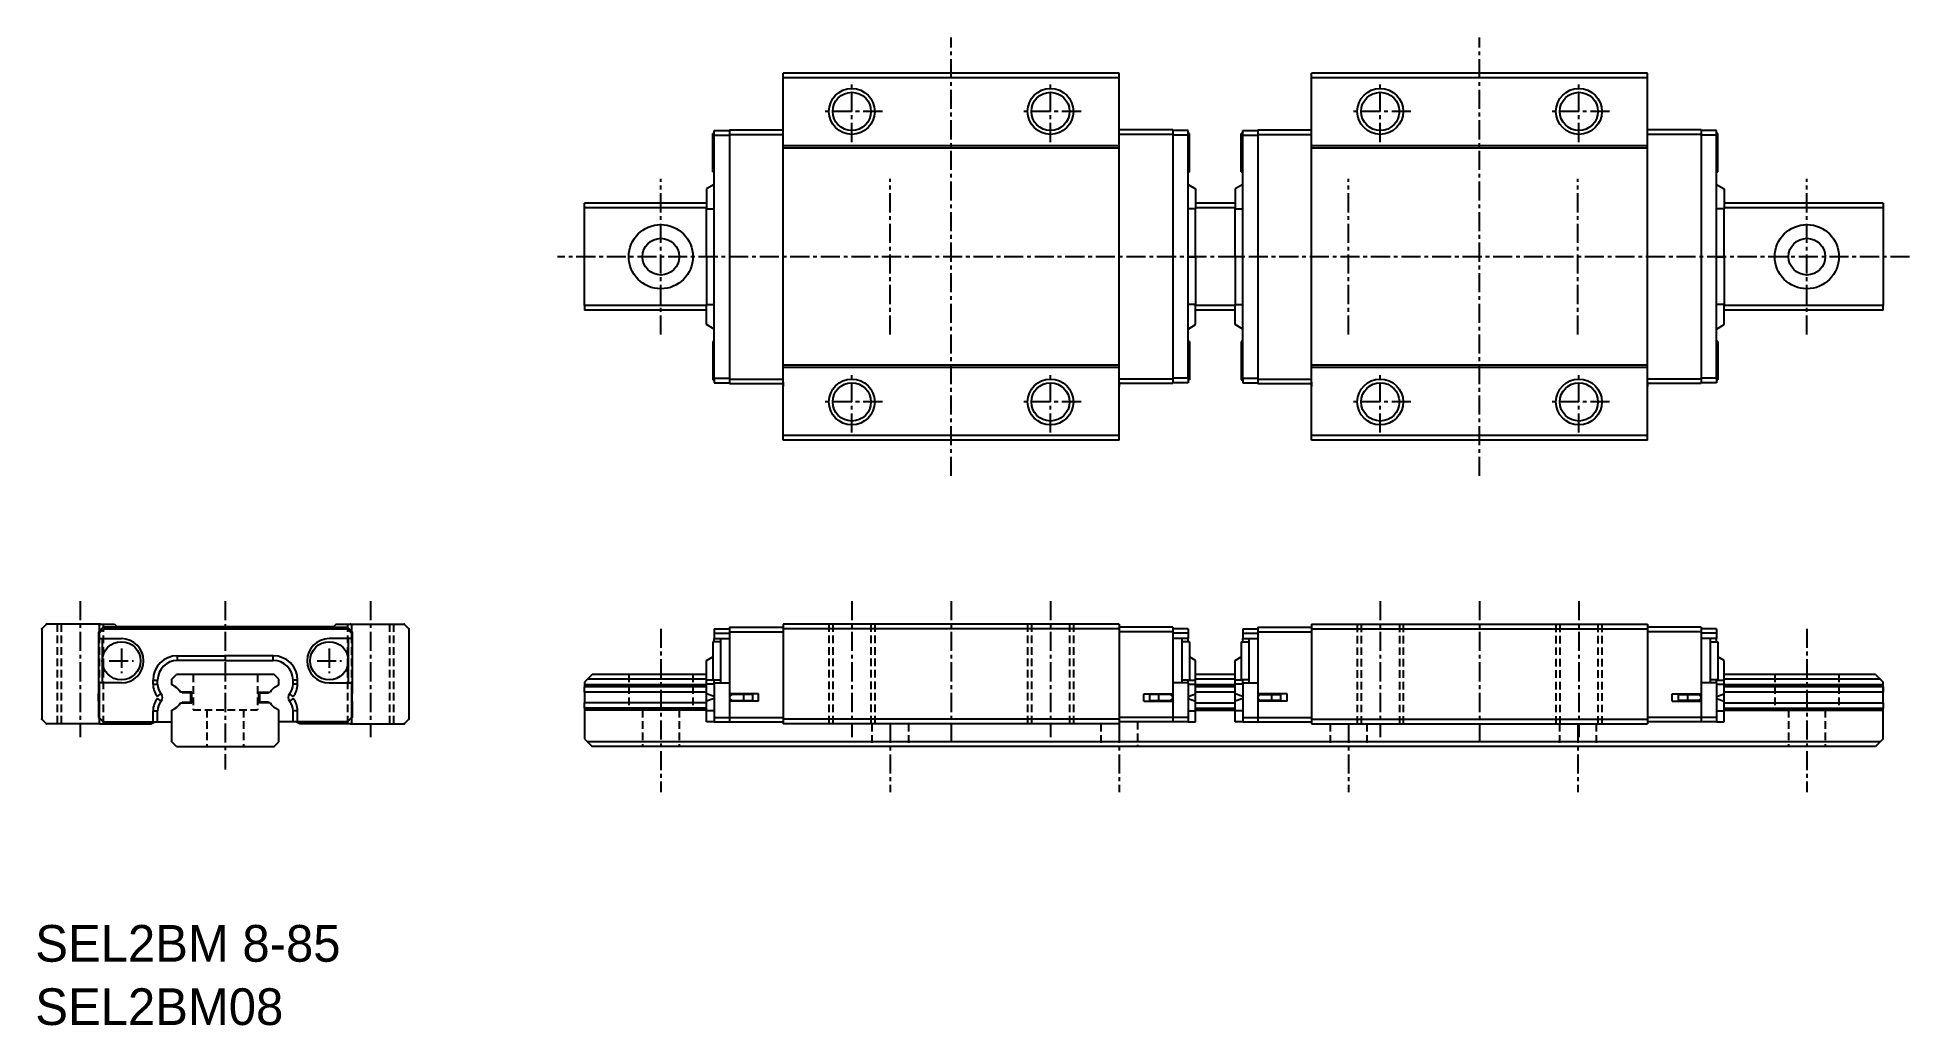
# Model space of a CAD drawing. Extents: x -3 to 120, y 10 to 75.
import ezdxf

# ---------------------------------------------------------------- set-up
doc = ezdxf.new("R2010")
doc.units = 0
doc.linetypes.add('CENTER', pattern=[2, 1.25, -0.25, 0.25, -0.25])
doc.linetypes.add('DASHED', pattern=[0.75, 0.5, -0.25])
doc.layers.get('0').update_dxf_attribs({"linetype": 'CONTINUOUS'})
doc.layers.add('CENTER', color=1, linetype='CENTER')

msp = doc.modelspace()

# ---------------------------------------------------------------- linework, layer by layer
at = {"color": 7, "linetype": 'CONTINUOUS'}
for p, q in [((67.8, 72.25), (45.8, 72.25)), ((45.8, 48.25), (45.8, 72.25)), ((67.8, 71.95), (45.8, 71.95)), ((67.8, 48.25), (67.8, 72.25)), ((80.38, 48.25), (80.38, 72.25)), ((102.38, 72.25), (80.38, 72.25)), ((102.38, 71.95), (80.38, 71.95)), ((102.38, 48.25), (102.38, 72.25)), ((45.8, 68.45), (45.8, 68.75)), ((67.8, 68.45), (67.8, 68.75)), ((80.38, 68.45), (80.38, 68.75)), ((102.38, 68.45), (102.38, 68.75)), ((41.3, 68.3), (41.2, 68.3)), ((41.2, 65.8), (41.2, 68.3)), ((41.3, 68.2), (41.3, 68.5)), ((41.3, 68.5), (42.3, 68.5)), ((41.3, 52.3), (41.3, 68.2)), ((41.3, 68.2), (42.3, 68.2)), ((42.3, 68.55), (45.8, 68.55)), ((42.3, 68.55), (45.8, 68.55)), ((42.3, 68.55), (42.3, 51.95)), ((42.3, 68.25), (45.8, 68.25)), ((42.3, 68.25), (45.8, 68.25)), ((67.8, 67.5), (45.8, 67.5)), ((71.3, 68.55), (67.8, 68.55)), ((71.3, 68.25), (67.8, 68.25)), ((71.3, 68.55), (71.3, 51.95)), ((72.3, 68.5), (71.3, 68.5)), ((72.3, 68.2), (71.3, 68.2)), ((72.3, 68.2), (72.3, 68.5)), ((72.4, 68.3), (72.3, 68.3)), ((72.3, 52.3), (72.3, 68.2)), ((72.4, 65.8), (72.4, 68.3)), ((75.78, 65.8), (75.78, 68.3)), ((75.88, 68.3), (75.78, 68.3)), ((75.88, 68.5), (76.88, 68.5)), ((75.88, 68.2), (75.88, 68.5)), ((75.88, 52.3), (75.88, 68.2)), ((75.88, 68.2), (76.88, 68.2)), ((76.88, 68.55), (80.38, 68.55)), ((76.88, 68.55), (80.38, 68.55)), ((76.88, 68.55), (76.88, 51.95)), ((76.88, 68.25), (80.38, 68.25)), ((76.88, 68.25), (80.38, 68.25)), ((102.38, 67.5), (80.38, 67.5)), ((105.88, 68.55), (102.38, 68.55)), ((105.88, 68.25), (102.38, 68.25)), ((105.88, 68.55), (105.88, 51.95)), ((106.88, 68.5), (105.88, 68.5)), ((106.88, 68.2), (105.88, 68.2)), ((106.88, 68.2), (106.88, 68.5)), ((106.98, 68.3), (106.88, 68.3)), ((106.88, 52.3), (106.88, 68.2)), ((106.98, 65.8), (106.98, 68.3)), ((67.8, 67.35), (45.8, 67.35)), ((102.38, 67.35), (80.38, 67.35)), ((41.3, 64.98), (40.8, 64.68)), ((41.2, 65.8), (41.3, 65.8)), ((72.3, 65.8), (72.4, 65.8)), ((72.3, 64.98), (72.8, 64.68)), ((75.88, 64.98), (75.38, 64.68)), ((75.78, 65.8), (75.88, 65.8)), ((106.88, 65.8), (106.98, 65.8)), ((106.88, 64.98), (107.38, 64.68)), ((32.8, 63.45), (32.8, 63.75)), ((40.8, 63.75), (32.8, 63.75)), ((40.8, 64.68), (40.8, 63.38)), ((72.8, 64.68), (72.8, 63.38)), ((75.38, 63.75), (72.8, 63.75)), ((75.38, 64.68), (75.38, 63.38)), ((107.38, 64.68), (107.38, 63.38)), ((117.8, 63.75), (107.38, 63.75)), ((117.8, 63.75), (117.8, 57.05)), ((32.8, 57.05), (32.8, 63.45)), ((40.8, 63.45), (32.8, 63.45)), ((40.8, 60.25), (40.8, 63.38)), ((40.8, 63.38), (41.3, 63.38)), ((72.8, 63.38), (72.3, 63.38)), ((75.38, 63.45), (72.8, 63.45)), ((72.8, 60.25), (72.8, 63.38)), ((75.38, 60.25), (75.38, 63.38)), ((75.38, 63.38), (75.88, 63.38)), ((107.38, 63.38), (106.88, 63.38)), ((117.8, 63.45), (107.38, 63.45)), ((107.38, 60.25), (107.38, 63.38)), ((40.8, 60.25), (40.8, 57.12)), ((41.3, 60.25), (40.8, 60.25)), ((72.3, 60.25), (72.8, 60.25)), ((72.8, 60.25), (72.8, 57.12)), ((75.88, 60.25), (75.38, 60.25)), ((75.38, 60.25), (75.38, 57.12)), ((106.88, 60.25), (107.38, 60.25)), ((107.38, 60.25), (107.38, 57.12)), ((32.8, 57.05), (32.8, 56.75)), ((40.8, 57.05), (32.8, 57.05)), ((40.8, 56.75), (32.8, 56.75)), ((40.8, 57.12), (41.3, 57.12)), ((40.8, 55.82), (40.8, 57.12)), ((72.8, 57.12), (72.3, 57.12)), ((72.8, 55.82), (72.8, 57.12)), ((75.38, 57.05), (72.8, 57.05)), ((75.38, 56.75), (72.8, 56.75)), ((75.38, 55.82), (75.38, 57.12)), ((75.38, 57.12), (75.88, 57.12)), ((107.38, 57.12), (106.88, 57.12)), ((107.38, 55.82), (107.38, 57.12)), ((117.8, 57.05), (107.38, 57.05)), ((117.8, 56.75), (107.38, 56.75)), ((117.8, 56.75), (117.8, 57.05)), ((41.3, 55.52), (40.8, 55.82)), ((72.3, 55.52), (72.8, 55.82)), ((75.88, 55.52), (75.38, 55.82)), ((106.88, 55.52), (107.38, 55.82)), ((41.3, 54.7), (41.2, 54.7)), ((41.3, 54.7), (41.2, 54.7)), ((41.2, 54.7), (41.2, 52.2)), ((41.2, 54.7), (41.2, 52.2)), ((72.4, 54.7), (72.3, 54.7)), ((72.4, 54.7), (72.4, 52.2)), ((75.78, 54.7), (75.78, 52.2)), ((75.78, 54.7), (75.78, 52.2)), ((75.88, 54.7), (75.78, 54.7)), ((75.88, 54.7), (75.78, 54.7)), ((106.98, 54.7), (106.88, 54.7)), ((106.98, 54.7), (106.98, 52.2)), ((67.8, 53.15), (45.8, 53.15)), ((67.8, 53), (45.8, 53)), ((102.38, 53.15), (80.38, 53.15)), ((102.38, 53), (80.38, 53)), ((41.2, 52.2), (41.3, 52.2)), ((41.2, 52.2), (41.3, 52.2)), ((41.3, 52.3), (41.3, 52)), ((41.3, 52.3), (42.3, 52.3)), ((41.3, 52), (42.3, 52)), ((42.3, 52.25), (45.8, 52.25)), ((42.3, 52.25), (45.8, 52.25)), ((42.3, 51.95), (45.8, 51.95)), ((42.3, 51.95), (45.8, 51.95)), ((45.8, 52.05), (45.8, 51.75)), ((71.3, 52.25), (67.8, 52.25)), ((67.8, 52.05), (67.8, 51.75)), ((71.3, 51.95), (67.8, 51.95)), ((72.3, 52.3), (71.3, 52.3)), ((72.3, 52), (71.3, 52)), ((72.3, 52.3), (72.3, 52)), ((72.3, 52.2), (72.4, 52.2)), ((75.78, 52.2), (75.88, 52.2)), ((75.78, 52.2), (75.88, 52.2)), ((75.88, 52.3), (76.88, 52.3)), ((75.88, 52.3), (75.88, 52)), ((75.88, 52), (76.88, 52)), ((76.88, 52.25), (80.38, 52.25)), ((76.88, 52.25), (80.38, 52.25)), ((76.88, 51.95), (80.38, 51.95)), ((76.88, 51.95), (80.38, 51.95)), ((80.38, 52.05), (80.38, 51.75)), ((105.88, 52.25), (102.38, 52.25)), ((102.38, 52.05), (102.38, 51.75)), ((105.88, 51.95), (102.38, 51.95)), ((106.88, 52.3), (105.88, 52.3)), ((106.88, 52), (105.88, 52)), ((106.88, 52.3), (106.88, 52)), ((106.88, 52.2), (106.98, 52.2)), ((67.8, 48.55), (45.8, 48.55)), ((67.8, 48.25), (45.8, 48.25)), ((102.38, 48.55), (80.38, 48.55)), ((102.38, 48.25), (80.38, 48.25)), ((-2.7, 35.92), (-2.4, 36.22)), ((-2.7, 35.92), (-2.7, 30)), ((1.1, 36.22), (-2.4, 36.22)), ((1.3, 36.02), (1, 35.72)), ((1, 35.72), (1, 31.67)), ((1.35, 35.92), (1.05, 35.62)), ((1.05, 35.62), (1.05, 35.27)), ((1.1, 36.22), (2.05, 36.22)), ((4.78, 36.02), (1.3, 36.02)), ((1.35, 35.92), (17.25, 35.92)), ((2.05, 36.22), (2.2, 36.07)), ((2.2, 36.07), (16.4, 36.07)), ((5.82, 36.02), (4.78, 36.02)), ((5.82, 36.02), (12.78, 36.02)), ((12.78, 36.02), (13.82, 36.02)), ((13.82, 36.02), (17.3, 36.02)), ((16.55, 36.22), (16.4, 36.07)), ((16.55, 36.22), (17.5, 36.22)), ((17.25, 35.92), (17.55, 35.62)), ((17.3, 36.02), (17.6, 35.72)), ((17.5, 36.22), (21, 36.22)), ((17.55, 35.62), (17.55, 35.27)), ((17.6, 35.72), (17.6, 31.67)), ((21.3, 35.92), (21, 36.22)), ((21.3, 35.92), (21.3, 30)), ((41.3, 35.92), (42.3, 35.92)), ((41.3, 35.92), (41.3, 35.62)), ((41.3, 35.62), (41.3, 35.27)), ((41.3, 35.62), (42.3, 35.62)), ((42.3, 36.02), (45.8, 36.02)), ((42.3, 36.02), (45.8, 36.02)), ((42.3, 36.02), (42.3, 35.72)), ((42.3, 36.02), (42.3, 35.72)), ((42.3, 35.72), (42.3, 31.67)), ((42.3, 35.72), (42.3, 31.67)), ((42.3, 35.72), (45.8, 35.72)), ((42.3, 35.72), (45.8, 35.72)), ((67.8, 36.22), (45.8, 36.22)), ((45.8, 36.22), (45.8, 35.92)), ((67.8, 35.92), (45.8, 35.92)), ((45.8, 35.92), (45.8, 30)), ((67.8, 36.22), (67.8, 35.92)), ((71.3, 36.02), (67.8, 36.02)), ((67.8, 35.92), (67.8, 30)), ((71.3, 35.72), (67.8, 35.72)), ((71.3, 36.02), (71.3, 35.72)), ((72.3, 35.92), (71.3, 35.92)), ((71.3, 35.72), (71.3, 31.67)), ((72.3, 35.62), (71.3, 35.62)), ((72.3, 35.92), (72.3, 35.62)), ((72.3, 35.62), (72.3, 35.27)), ((75.88, 35.92), (76.88, 35.92)), ((75.88, 35.92), (75.88, 35.62)), ((75.88, 35.62), (76.88, 35.62)), ((75.88, 35.62), (75.88, 35.27)), ((76.88, 36.02), (80.38, 36.02)), ((76.88, 36.02), (76.88, 35.72)), ((76.88, 35.72), (80.38, 35.72)), ((76.88, 35.72), (76.88, 31.67)), ((80.38, 36.22), (102.38, 36.22)), ((80.38, 36.22), (80.38, 35.92)), ((80.38, 35.92), (102.38, 35.92)), ((80.38, 35.92), (80.38, 30)), ((102.38, 36.22), (102.38, 35.92)), ((105.88, 36.02), (102.38, 36.02)), ((105.88, 36.02), (102.38, 36.02)), ((102.38, 35.92), (102.38, 30)), ((105.88, 35.72), (102.38, 35.72)), ((105.88, 35.72), (102.38, 35.72)), ((105.88, 36.02), (105.88, 35.72)), ((105.88, 36.02), (105.88, 35.72)), ((106.88, 35.92), (105.88, 35.92)), ((105.88, 35.72), (105.88, 31.67)), ((105.88, 35.72), (105.88, 31.67)), ((106.88, 35.62), (105.88, 35.62)), ((106.88, 35.92), (106.88, 35.62)), ((106.88, 35.62), (106.88, 35.27)), ((1.05, 35.27), (2.5, 35.27)), ((1.25, 35.27), (1.25, 33.82)), ((17.55, 35.27), (16.1, 35.27)), ((17.35, 35.27), (17.35, 33.82)), ((41.2, 35.07), (41.2, 32.57)), ((41.2, 35.07), (41.2, 32.57)), ((41.7, 35.07), (41.2, 35.07)), ((41.7, 35.07), (41.2, 35.07)), ((41.3, 35.07), (41.3, 35.27)), ((41.3, 35.27), (42.3, 35.27)), ((41.7, 35.27), (41.7, 33.82)), ((72.3, 35.27), (71.3, 35.27)), ((71.9, 35.27), (71.9, 33.82)), ((72.4, 35.07), (71.9, 35.07)), ((72.3, 35.07), (72.3, 35.27)), ((72.4, 35.07), (72.4, 32.57)), ((75.78, 35.07), (76.28, 35.07)), ((75.78, 35.07), (75.78, 32.57)), ((75.88, 35.27), (76.88, 35.27)), ((75.88, 35.07), (75.88, 35.27)), ((76.28, 35.27), (76.28, 33.82)), ((106.88, 35.27), (105.88, 35.27)), ((106.48, 35.27), (106.48, 33.82)), ((106.48, 35.07), (106.98, 35.07)), ((106.48, 35.07), (106.98, 35.07)), ((106.88, 35.07), (106.88, 35.27)), ((106.98, 35.07), (106.98, 32.57)), ((106.98, 35.07), (106.98, 32.57)), ((1.25, 33.82), (1.25, 32.37)), ((6.17, 34.15), (9.3, 34.15)), ((6.17, 33.85), (6.17, 34.15)), ((9.3, 33.85), (6.17, 33.85)), ((12.43, 34.15), (9.3, 34.15)), ((9.3, 34.15), (9.3, 33.85)), ((9.3, 33.85), (12.43, 33.85)), ((12.43, 33.85), (12.43, 34.15)), ((17.35, 33.82), (17.35, 32.37)), ((40.8, 33.85), (41.2, 34.09)), ((40.8, 32.55), (40.8, 33.85)), ((41.7, 33.82), (41.7, 32.37)), ((71.9, 33.82), (71.9, 32.37)), ((72.8, 33.85), (72.4, 34.09)), ((72.8, 32.55), (72.8, 33.85)), ((75.38, 33.85), (75.78, 34.09)), ((75.38, 32.55), (75.38, 33.85)), ((76.28, 33.82), (76.28, 32.37)), ((106.48, 33.82), (106.48, 32.37)), ((107.38, 33.85), (106.98, 34.09)), ((107.38, 32.55), (107.38, 33.85)), ((1.05, 32.37), (1.05, 30.12)), ((2.5, 32.37), (1.05, 32.37)), ((4.57, 32.29), (4.57, 32.55)), ((4.57, 32.55), (4.87, 32.55)), ((4.57, 32.29), (4.87, 32.29)), ((4.87, 32.29), (4.87, 32.55)), ((5.8, 32.62), (6.1, 32.92)), ((5.8, 32.25), (5.8, 32.62)), ((6.03, 32.12), (5.8, 32.25)), ((12.5, 32.92), (6.1, 32.92)), ((12.8, 32.62), (12.5, 32.92)), ((12.57, 32.12), (12.8, 32.25)), ((12.8, 32.25), (12.8, 32.62)), ((14.03, 32.55), (13.73, 32.55)), ((13.73, 32.29), (13.73, 32.55)), ((14.03, 32.29), (13.73, 32.29)), ((14.03, 32.29), (14.03, 32.55)), ((16.1, 32.37), (17.55, 32.37)), ((17.55, 32.37), (17.55, 30.12)), ((33.3, 32.92), (32.8, 32.42)), ((32.8, 32.42), (32.8, 32.25)), ((40.8, 32.25), (32.8, 32.25)), ((32.8, 32.25), (32.8, 32.12)), ((40.8, 32.12), (32.8, 32.12)), ((32.8, 31.77), (32.8, 32.12)), ((40.8, 32.62), (33, 32.62)), ((40.8, 32.92), (33.3, 32.92)), ((41.3, 32.55), (40.8, 32.55)), ((40.8, 32.29), (40.8, 32.55)), ((40.8, 31.67), (40.8, 32.29)), ((41.3, 32.29), (40.8, 32.29)), ((41.2, 32.57), (41.7, 32.57)), ((41.2, 32.57), (41.7, 32.57)), ((41.3, 32.37), (41.3, 32.57)), ((41.3, 32.37), (42.3, 32.37)), ((41.3, 32.37), (41.3, 30.12)), ((72.3, 32.37), (71.3, 32.37)), ((71.9, 32.57), (72.4, 32.57)), ((72.3, 32.37), (72.3, 32.57)), ((72.3, 32.55), (72.4, 32.55)), ((72.3, 32.37), (72.3, 30.12)), ((72.3, 32.29), (72.8, 32.29)), ((72.4, 32.55), (72.8, 32.55)), ((75.38, 32.92), (72.8, 32.92)), ((75.38, 32.61), (72.8, 32.61)), ((72.8, 32.29), (72.8, 32.55)), ((72.8, 31.67), (72.8, 32.29)), ((75.38, 32.24), (72.8, 32.24)), ((75.38, 32.11), (72.8, 32.11)), ((75.38, 32.29), (75.38, 32.55)), ((75.78, 32.55), (75.38, 32.55)), ((75.88, 32.29), (75.38, 32.29)), ((75.38, 31.67), (75.38, 32.29)), ((76.28, 32.57), (75.78, 32.57)), ((75.88, 32.55), (75.78, 32.55)), ((75.88, 32.37), (75.88, 32.57)), ((75.88, 32.37), (75.88, 30.12)), ((75.88, 32.37), (76.88, 32.37)), ((106.88, 32.37), (105.88, 32.37)), ((106.98, 32.57), (106.48, 32.57)), ((106.98, 32.57), (106.48, 32.57)), ((106.88, 32.37), (106.88, 32.57)), ((106.88, 32.55), (107.38, 32.55)), ((106.88, 32.37), (106.88, 30.12)), ((106.88, 32.29), (107.38, 32.29)), ((117.3, 32.92), (107.38, 32.92)), ((117.61, 32.61), (107.38, 32.61)), ((107.38, 32.29), (107.38, 32.55)), ((107.38, 31.67), (107.38, 32.29)), ((117.8, 32.24), (107.38, 32.24)), ((117.8, 32.11), (107.38, 32.11)), ((117.3, 32.92), (117.8, 32.42)), ((117.8, 31.07), (117.8, 32.42)), ((117.8, 32.12), (117.8, 32.25)), ((117.8, 32.12), (117.8, 31.77)), ((1, 31.17), (1, 31.67)), ((1, 31.67), (1.05, 31.67)), ((1, 31.17), (1, 30.12)), ((1, 31.17), (1.05, 31.17)), ((4.85, 31.48), (5.09, 31.67)), ((4.85, 31.36), (5.09, 31.17)), ((5.8, 30.59), (6.03, 30.72)), ((7.1, 31.77), (6.37, 31.77)), ((6.37, 31.07), (7.1, 31.07)), ((7.05, 31.72), (6.47, 31.72)), ((6.47, 31.12), (7.05, 31.12)), ((7.05, 31.12), (7.05, 31.72)), ((7.1, 31.07), (7.1, 31.77)), ((11.5, 31.07), (11.5, 31.77)), ((11.5, 31.77), (12.23, 31.77)), ((12.23, 31.07), (11.5, 31.07)), ((11.55, 31.12), (11.55, 31.72)), ((11.55, 31.72), (12.13, 31.72)), ((12.13, 31.12), (11.55, 31.12)), ((12.8, 30.59), (12.57, 30.72)), ((13.75, 31.48), (13.51, 31.67)), ((13.75, 31.36), (13.51, 31.17)), ((17.6, 31.67), (17.55, 31.67)), ((17.6, 31.17), (17.55, 31.17)), ((17.6, 31.17), (17.6, 31.67)), ((17.6, 31.17), (17.6, 30.12)), ((40.8, 31.77), (32.8, 31.77)), ((32.8, 31.77), (32.8, 31.07)), ((40.8, 31.07), (32.8, 31.07)), ((32.8, 30.72), (32.8, 31.07)), ((40.8, 30.72), (32.8, 30.72)), ((32.8, 30.72), (32.8, 30.59)), ((40.8, 31.17), (40.8, 31.67)), ((41.3, 31.48), (40.8, 31.67)), ((41.3, 31.36), (40.8, 31.17)), ((40.8, 30.55), (40.8, 31.17)), ((44.2, 31.67), (42.3, 31.67)), ((42.3, 31.67), (42.3, 31.17)), ((44.2, 31.67), (42.3, 31.67)), ((44.2, 31.17), (42.3, 31.17)), ((42.3, 31.17), (42.3, 30.12)), ((44.2, 31.17), (42.3, 31.17)), ((42.3, 31.17), (42.3, 30.12)), ((43.2, 31.62), (42.5, 31.62)), ((42.5, 31.22), (43.2, 31.22)), ((42.8, 31.62), (42.8, 31.67)), ((42.8, 31.62), (42.8, 31.67)), ((42.8, 31.17), (42.8, 31.22)), ((42.8, 31.17), (42.8, 31.22)), ((43.13, 31.62), (43.13, 31.67)), ((43.13, 31.62), (43.13, 31.67)), ((43.13, 31.17), (43.13, 31.22)), ((43.13, 31.17), (43.13, 31.22)), ((43.2, 31.62), (43.2, 31.22)), ((43.8, 31.62), (43.2, 31.62)), ((43.2, 31.22), (43.8, 31.22)), ((43.8, 31.62), (43.8, 31.22)), ((44.2, 31.17), (44.2, 31.67)), ((44.2, 31.17), (44.2, 31.67)), ((69.4, 31.67), (71.3, 31.67)), ((69.4, 31.17), (69.4, 31.67)), ((69.4, 31.17), (71.3, 31.17)), ((70.4, 31.62), (69.8, 31.62)), ((69.8, 31.22), (69.8, 31.62)), ((69.8, 31.22), (70.4, 31.22)), ((70.4, 31.22), (70.4, 31.62)), ((71.1, 31.62), (70.4, 31.62)), ((70.4, 31.22), (71.1, 31.22)), ((70.47, 31.62), (70.47, 31.67)), ((70.47, 31.17), (70.47, 31.22)), ((70.8, 31.62), (70.8, 31.67)), ((70.8, 31.17), (70.8, 31.22)), ((71.3, 31.67), (71.3, 31.17)), ((71.3, 31.17), (71.3, 30.12)), ((72.3, 31.48), (72.8, 31.67)), ((72.3, 31.36), (72.8, 31.17)), ((75.38, 31.76), (72.8, 31.76)), ((72.8, 31.17), (72.8, 31.67)), ((72.8, 30.55), (72.8, 31.17)), ((75.38, 31.06), (72.8, 31.06)), ((75.38, 30.71), (72.8, 30.71)), ((75.88, 31.48), (75.38, 31.67)), ((75.38, 31.17), (75.38, 31.67)), ((75.88, 31.36), (75.38, 31.17)), ((75.38, 30.55), (75.38, 31.17)), ((76.88, 31.67), (76.88, 31.17)), ((78.78, 31.67), (76.88, 31.67)), ((76.88, 31.17), (76.88, 30.12)), ((78.78, 31.17), (76.88, 31.17)), ((77.08, 31.62), (77.78, 31.62)), ((77.78, 31.22), (77.08, 31.22)), ((77.38, 31.62), (77.38, 31.67)), ((77.38, 31.17), (77.38, 31.22)), ((77.71, 31.62), (77.71, 31.67)), ((77.71, 31.17), (77.71, 31.22)), ((77.78, 31.22), (77.78, 31.62)), ((77.78, 31.62), (78.38, 31.62)), ((78.38, 31.22), (77.78, 31.22)), ((78.38, 31.22), (78.38, 31.62)), ((78.78, 31.17), (78.78, 31.67)), ((103.98, 31.67), (105.88, 31.67)), ((103.98, 31.67), (105.88, 31.67)), ((103.98, 31.17), (103.98, 31.67)), ((103.98, 31.17), (103.98, 31.67)), ((103.98, 31.17), (105.88, 31.17)), ((103.98, 31.17), (105.88, 31.17)), ((104.38, 31.62), (104.38, 31.22)), ((104.38, 31.62), (104.98, 31.62)), ((104.98, 31.22), (104.38, 31.22)), ((104.98, 31.62), (105.68, 31.62)), ((104.98, 31.62), (104.98, 31.22)), ((105.68, 31.22), (104.98, 31.22)), ((105.05, 31.62), (105.05, 31.67)), ((105.05, 31.62), (105.05, 31.67)), ((105.05, 31.17), (105.05, 31.22)), ((105.05, 31.17), (105.05, 31.22)), ((105.38, 31.62), (105.38, 31.67)), ((105.38, 31.62), (105.38, 31.67)), ((105.38, 31.17), (105.38, 31.22)), ((105.38, 31.17), (105.38, 31.22)), ((105.88, 31.67), (105.88, 31.17)), ((105.88, 31.17), (105.88, 30.12)), ((105.88, 31.17), (105.88, 30.12)), ((106.88, 31.48), (107.38, 31.67)), ((106.88, 31.36), (107.38, 31.17)), ((117.8, 31.76), (107.38, 31.76)), ((107.38, 31.17), (107.38, 31.67)), ((107.38, 30.55), (107.38, 31.17)), ((117.8, 31.06), (107.38, 31.06)), ((117.8, 30.71), (107.38, 30.71)), ((117.8, 31.07), (117.8, 30.72)), ((117.8, 30.59), (117.8, 30.72)), ((-2.4, 29.7), (-2.7, 30)), ((1.1, 29.7), (-2.4, 29.7)), ((1, 30.12), (1.3, 29.82)), ((1.05, 30.12), (1.35, 29.82)), ((1.1, 29.7), (4.43, 29.7)), ((1.3, 29.82), (1.35, 29.82)), ((1.35, 29.82), (4.57, 29.82)), ((4.43, 29.7), (4.69, 29.82)), ((4.57, 30.55), (4.87, 30.55)), ((4.57, 29.82), (4.57, 30.55)), ((4.57, 29.82), (4.87, 29.82)), ((4.87, 29.82), (4.87, 30.55)), ((4.87, 29.82), (5.8, 29.82)), ((5.8, 28.52), (5.8, 30.59)), ((12.8, 28.52), (12.8, 30.59)), ((13.73, 29.82), (12.8, 29.82)), ((14.03, 30.55), (13.73, 30.55)), ((13.73, 29.82), (13.73, 30.55)), ((14.03, 29.82), (13.73, 29.82)), ((14.17, 29.7), (13.91, 29.82)), ((14.03, 29.82), (14.03, 30.55)), ((17.25, 29.82), (14.03, 29.82)), ((17.5, 29.7), (14.17, 29.7)), ((17.55, 30.12), (17.25, 29.82)), ((17.3, 29.82), (17.25, 29.82)), ((17.6, 30.12), (17.3, 29.82)), ((17.5, 29.7), (21, 29.7)), ((21, 29.7), (21.3, 30)), ((40.8, 30.59), (32.8, 30.59)), ((32.8, 30.59), (32.8, 28.72)), ((41.3, 30.55), (40.8, 30.55)), ((40.8, 29.82), (40.8, 30.55)), ((41.3, 29.82), (40.8, 29.82)), ((41.3, 30.12), (42.3, 30.12)), ((41.3, 30.12), (41.3, 29.82)), ((41.3, 29.82), (42.3, 29.82)), ((42.3, 30.12), (45.8, 30.12)), ((42.3, 30.12), (45.8, 30.12)), ((42.3, 30.12), (42.3, 29.82)), ((42.3, 30.12), (42.3, 29.82)), ((42.3, 29.82), (45.8, 29.82)), ((42.3, 29.82), (45.8, 29.82)), ((67.8, 30), (45.8, 30)), ((45.8, 30), (45.8, 29.7)), ((67.8, 29.7), (45.8, 29.7)), ((71.3, 30.12), (67.8, 30.12)), ((67.8, 30), (67.8, 29.7)), ((71.3, 29.82), (67.8, 29.82)), ((71.3, 30.12), (71.3, 29.82)), ((72.3, 30.12), (71.3, 30.12)), ((72.3, 29.82), (71.3, 29.82)), ((72.3, 30.55), (72.8, 30.55)), ((72.3, 30.12), (72.3, 29.82)), ((72.3, 29.82), (72.8, 29.82)), ((75.38, 30.58), (72.8, 30.58)), ((72.8, 29.82), (72.8, 30.55)), ((75.38, 29.82), (75.38, 30.55)), ((75.88, 30.55), (75.38, 30.55)), ((75.88, 29.82), (75.38, 29.82)), ((75.88, 30.12), (76.88, 30.12)), ((75.88, 30.12), (75.88, 29.82)), ((75.88, 29.82), (76.88, 29.82)), ((76.88, 30.12), (80.38, 30.12)), ((76.88, 30.12), (76.88, 29.82)), ((76.88, 29.82), (80.38, 29.82)), ((80.38, 30), (102.38, 30)), ((80.38, 30), (80.38, 29.7)), ((80.38, 29.7), (102.38, 29.7)), ((105.88, 30.12), (102.38, 30.12)), ((105.88, 30.12), (102.38, 30.12)), ((102.38, 30), (102.38, 29.7)), ((105.88, 29.82), (102.38, 29.82)), ((105.88, 29.82), (102.38, 29.82)), ((105.88, 30.12), (105.88, 29.82)), ((106.88, 30.12), (105.88, 30.12)), ((105.88, 30.12), (105.88, 29.82)), ((106.88, 29.82), (105.88, 29.82)), ((106.88, 30.55), (107.38, 30.55)), ((106.88, 30.12), (106.88, 29.82)), ((106.88, 29.82), (107.38, 29.82)), ((117.8, 30.58), (107.38, 30.58)), ((107.38, 29.82), (107.38, 30.55)), ((117.8, 28.72), (117.8, 30.59)), ((6.1, 28.22), (5.8, 28.52)), ((6.1, 28.22), (12.5, 28.22)), ((12.5, 28.22), (12.8, 28.52)), ((32.8, 28.72), (33.3, 28.22)), ((117.6, 28.52), (33, 28.52)), ((117.3, 28.22), (33.3, 28.22)), ((117.8, 28.72), (117.3, 28.22))]:
    msp.add_line(p, q, dxfattribs=at)
at = {"color": 3, "linetype": 'DASHED'}
for p, q in [((-1.7, 36.22), (-1.7, 29.72)), ((-1.45, 36.22), (-1.45, 29.72)), ((1.05, 36.22), (1.05, 29.72)), ((1.3, 36.22), (1.3, 29.72)), ((17.3, 36.22), (17.3, 29.72)), ((17.55, 36.22), (17.55, 29.72)), ((20.05, 36.22), (20.05, 29.72)), ((20.3, 36.22), (20.3, 29.72)), ((48.8, 36.22), (48.8, 29.72)), ((49.05, 36.22), (49.05, 29.72)), ((51.55, 36.22), (51.55, 29.72)), ((51.8, 36.22), (51.8, 29.72)), ((61.8, 36.22), (61.8, 29.72)), ((62.05, 36.22), (62.05, 29.72)), ((64.55, 36.22), (64.55, 29.72)), ((64.8, 36.22), (64.8, 29.72)), ((83.38, 36.2), (83.38, 29.7)), ((83.63, 36.2), (83.63, 29.7)), ((86.13, 36.2), (86.13, 29.7)), ((86.38, 36.2), (86.38, 29.7)), ((96.38, 36.2), (96.38, 29.7)), ((96.63, 36.2), (96.63, 29.7)), ((99.13, 36.2), (99.13, 29.7)), ((99.38, 36.2), (99.38, 29.7)), ((7.2, 32.92), (7.2, 30.62)), ((11.4, 32.92), (11.4, 30.62)), ((35.7, 32.92), (35.7, 30.62)), ((39.9, 32.92), (39.9, 30.62)), ((110.7, 32.92), (110.7, 30.62)), ((114.9, 32.92), (114.9, 30.62)), ((7.2, 30.62), (11.4, 30.62)), ((8.1, 30.62), (8.1, 28.22)), ((10.5, 30.62), (10.5, 28.22)), ((35.7, 30.62), (39.9, 30.62)), ((36.6, 30.62), (36.6, 28.22)), ((39, 30.62), (39, 28.22)), ((51.6, 29.7), (51.6, 28.22)), ((54, 29.7), (54, 28.22)), ((66.6, 29.7), (66.6, 28.22)), ((69, 29.82), (69, 28.22)), ((81.6, 29.7), (81.6, 28.22)), ((84, 29.7), (84, 28.22)), ((96.6, 29.7), (96.6, 28.22)), ((99, 29.7), (99, 28.22)), ((110.7, 30.62), (114.9, 30.62)), ((111.6, 30.62), (111.6, 28.22)), ((114, 30.62), (114, 28.22))]:
    msp.add_line(p, q, dxfattribs=at)
at = {"color": 3, "linetype": 'CONTINUOUS'}
for centre in [(50.3, 69.75), (63.3, 69.75), (84.88, 69.75), (97.88, 69.75), (50.3, 50.75), (63.3, 50.75), (84.88, 50.75), (97.88, 50.75)]:
    msp.add_circle(centre, 1.5, dxfattribs=at)
at = {"color": 7, "linetype": 'CONTINUOUS'}
for centre, radius in [((50.3, 69.75), 1.25), ((63.3, 69.75), 1.25), ((84.88, 69.75), 1.25), ((97.88, 69.75), 1.25), ((37.8, 60.25), 2.1), ((37.8, 60.25), 1.2), ((112.8, 60.25), 2.1), ((112.8, 60.25), 1.2), ((50.3, 50.75), 1.25), ((63.3, 50.75), 1.25), ((84.88, 50.75), 1.25), ((97.88, 50.75), 1.25), ((2.5, 33.82), 1.25), ((16.1, 33.82), 1.25)]:
    msp.add_circle(centre, radius, dxfattribs=at)
for centre, radius, start, end in [((5.3, 34.72), 1.4, 111.7868, 121.0027), ((5.3, 34.72), 1.4, 58.9973, 68.2132), ((13.3, 34.72), 1.4, 111.7868, 121.0027), ((13.3, 34.72), 1.4, 58.9973, 68.2132), ((2.5, 33.82), 1.45, 270, 90), ((16.1, 33.82), 1.45, 90, 270), ((6.17, 32.55), 1.6, 90.0008, 179.9992), ((6.17, 32.55), 1.3, 90, 180), ((12.43, 32.55), 1.6, 0.0008, 89.9992), ((12.43, 32.55), 1.3, 0, 90), ((5.87, 32.29), 1.3, 179.9977, 218.646), ((5.87, 32.29), 1, 180, 218.6437), ((5.59, 31.36), 0.875, 27.7195, 60), ((13.01, 31.36), 0.875, 120, 152.2805), ((12.73, 32.29), 1, 321.3563, 0), ((12.73, 32.29), 1.3, 321.354, 0.0023), ((5.87, 30.55), 1.3, 141.354, 180.0023), ((5.87, 30.55), 1, 141.3563, 180), ((4.78, 31.42), 0.4, 321.3563, 38.6437), ((5.59, 31.48), 0.875, 300, 332.2805), ((5.59, 31.36), 0.945, 22.1963, 25.5112), ((5.59, 31.48), 0.945, 334.4888, 337.8037), ((13.01, 31.36), 0.945, 154.4888, 157.8037), ((13.01, 31.48), 0.945, 202.1963, 205.5112), ((13.01, 31.48), 0.875, 207.7195, 240), ((13.82, 31.42), 0.4, 141.3563, 218.6437), ((12.73, 30.55), 1, 0, 38.6437), ((12.73, 30.55), 1.3, 359.9977, 38.646), ((42.5, 31.42), 0.2, 90, 180), ((42.5, 31.42), 0.2, 180, 270), ((71.1, 31.42), 0.2, 0, 90), ((71.1, 31.42), 0.2, 270, 0), ((77.08, 31.42), 0.2, 90, 180), ((77.08, 31.42), 0.2, 180, 270), ((105.68, 31.42), 0.2, 0, 90), ((105.68, 31.42), 0.2, 270, 0)]:
    msp.add_arc(centre, radius, start, end, dxfattribs=at)
for p in [(-2.7, 35.92), (-2.4, 36.22), (1.1, 36.22), (17.5, 36.22), (21, 36.22), (21.3, 35.92), (-2.7, 30), (-2.4, 29.7), (1.1, 29.7), (17.5, 29.7), (21, 29.7), (21.3, 30)]:
    msp.add_point(p, dxfattribs=at)
at = {"layer": 'CENTER', "color": 1, "linetype": 'CENTER'}
for p, q in [((56.8, 45.92), (56.8, 74.59)), ((91.38, 45.92), (91.38, 74.59)), ((50.3, 67.75), (50.3, 71.75)), ((63.3, 67.75), (63.3, 71.75)), ((84.88, 67.75), (84.88, 71.75)), ((97.88, 67.75), (97.88, 71.75)), ((52.3, 69.75), (48.3, 69.75)), ((65.3, 69.75), (61.3, 69.75)), ((86.88, 69.75), (82.88, 69.75)), ((99.88, 69.75), (95.88, 69.75)), ((37.8, 55.15), (37.8, 65.35)), ((52.8, 55.15), (52.8, 65.35)), ((67.8, 55.15), (67.8, 65.35)), ((82.8, 55.15), (82.8, 65.35)), ((97.8, 55.15), (97.8, 65.35)), ((112.8, 55.15), (112.8, 65.35)), ((119.52, 60.25), (31.03, 60.25)), ((50.3, 48.75), (50.3, 52.75)), ((63.3, 48.75), (63.3, 52.75)), ((84.88, 48.75), (84.88, 52.75)), ((97.88, 48.75), (97.88, 52.75)), ((52.3, 50.75), (48.3, 50.75)), ((65.3, 50.75), (61.3, 50.75)), ((86.88, 50.75), (82.88, 50.75)), ((99.88, 50.75), (95.88, 50.75)), ((-0.2, 37.72), (-0.2, 28.82)), ((9.3, 37.72), (9.3, 26.72)), ((18.8, 37.72), (18.8, 28.82)), ((50.3, 37.72), (50.3, 28.82)), ((56.8, 37.72), (56.8, 28.22)), ((63.3, 37.72), (63.3, 28.82)), ((84.88, 37.72), (84.88, 28.82)), ((91.38, 37.72), (91.38, 28.22)), ((97.88, 37.72), (97.88, 28.82)), ((37.8, 35.92), (37.8, 25.22)), ((112.8, 35.92), (112.8, 25.22)), ((2.5, 34.62), (2.5, 33.02)), ((16.1, 34.62), (16.1, 33.02)), ((1.7, 33.82), (3.3, 33.82)), ((15.3, 33.82), (16.9, 33.82)), ((52.8, 29.7), (52.8, 25.22)), ((67.8, 29.7), (67.8, 25.22)), ((82.8, 29.7), (82.8, 25.22)), ((97.8, 29.7), (97.8, 25.22))]:
    msp.add_line(p, q, dxfattribs=at)

# ---------------------------------------------------------------- texts
at = {"color": 7, "linetype": 'CONTINUOUS'}
for s, p in [('SEL2BM 8-85', (-3.14, 14.14)), ('SEL2BM08', (-3.14, 10))]:
    msp.add_text(s, height=2.4, dxfattribs=at).set_placement(p)

doc.saveas('drawing.dxf')
